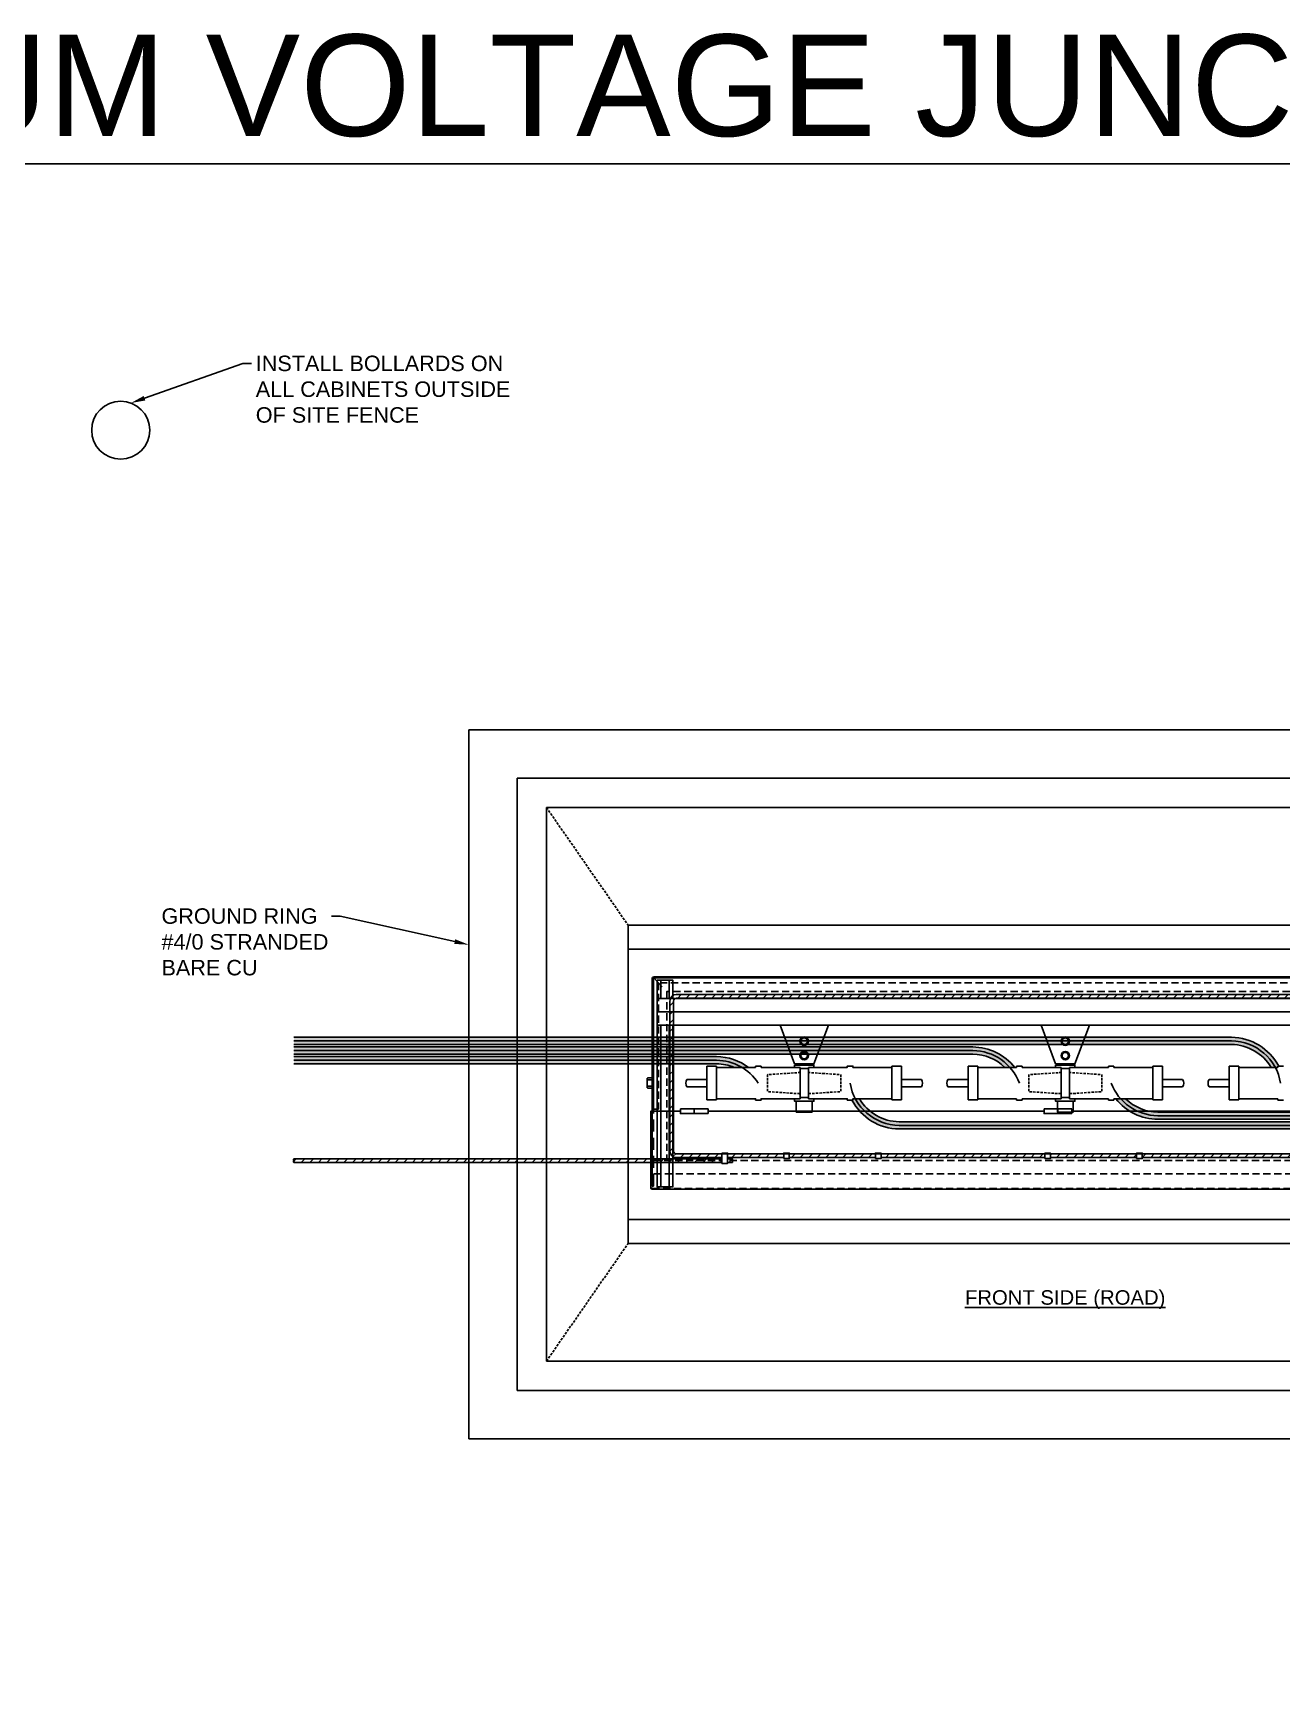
# Model space of a CAD drawing. Header units: feet. Extents: x -208 to 2089, y -974 to 342.
# Drawn here: x 142.3 to 271.4, y 170.8 to 341.5 of the extents above; entities that cross this region are included whole.
import ezdxf
from ezdxf import colors
from ezdxf.entities.mleader import LeaderData, LeaderLine
from ezdxf.math import Vec2, Vec3

# ---------------------------------------------------------------- set-up
doc = ezdxf.new("R2010")
doc.units = ezdxf.units.FT
doc.header["$MEASUREMENT"] = 0
doc.set_wipeout_variables(frame=1)
doc.linetypes.add('HIDDEN', pattern=[0.375, 0.25, -0.125])
doc.layers.get('Defpoints').update_dxf_attribs({"color": 5})
for name, color, linetype in [('E-CABL-ACF', 1, 'AC_CABLE_FEEDER'), ('E-CABL-UG4', 64, 'GROUND_WIRE_G4'), ('E-DETL', 7, 'Continuous'), ('E-DETL-6', 7, 'Continuous'), ('E-EQPM-ENCL', 8, 'Continuous'), ('E-EQPM-HRDW', 16, 'Continuous'), ('E-GRND', 3, 'Continuous'), ('G-ANNO-TEXT', 1, 'Continuous')]:
    doc.layers.add(name, color=color, linetype=linetype)
doc.styles.add('NEI-A', font='arial.ttf', dxfattribs={"height": 0.1})
doc.linetypes.add('AC_CABLE_FEEDER', pattern='A,0.2,-0.05,0,-0.05,0.2,-0.12,["ACF",Standard,S=0.1,R=0,X=-0.05,Y=-0.05],-0.3,0.2,-0.05,0,-0.05', length=1.22)
doc.linetypes.add('GROUND_WIRE_G4', pattern='A,1,-0.2,["G4",Standard,S=0.1,R=0,X=-0.1,Y=-0.05],-0.2', length=1.4)
pattern_1 = [(45, (137.62484, 112.97836), (-0.4419417, 0.4419417), [])]

# ---------------------------------------------------------------- blocks, each defined once
blk = doc.blocks.new('*U14')
blk.add_wipeout([(0, 0.1), (0.58, 0.1), (0.58, -0.97), (0, -0.97)])
at = {"layer": 'E-GRND'}
blk.add_lwpolyline([(0, 0.1), (0.58, 0.1), (0.58, -0.97), (0, -0.97)], close=True, dxfattribs=at)
blk = doc.blocks.new('*U15')
blk.add_wipeout([(0, -0.48), (0.58, -0.48), (0.58, 0.1), (0, 0.1)])
at = {"layer": 'E-GRND'}
blk.add_lwpolyline([(0, -0.48), (0.58, -0.48), (0.58, 0.1), (0, 0.1)], close=True, dxfattribs=at)
blk = doc.blocks.new('*U16')
blk.add_wipeout([(0, -0.48), (0.58, -0.48), (0.58, 0.1), (0, 0.1)])
at = {"layer": 'E-GRND'}
blk.add_lwpolyline([(0, -0.48), (0.58, -0.48), (0.58, 0.1), (0, 0.1)], close=True, dxfattribs=at)
blk = doc.blocks.new('*U17')
blk.add_wipeout([(0, -0.48), (0.58, -0.48), (0.58, 0.1), (0, 0.1)])
at = {"layer": 'E-GRND'}
blk.add_lwpolyline([(0, -0.48), (0.58, -0.48), (0.58, 0.1), (0, 0.1)], close=True, dxfattribs=at)
blk = doc.blocks.new('*U18')
blk.add_wipeout([(0, -0.48), (0.58, -0.48), (0.58, 0.1), (0, 0.1)])
at = {"layer": 'E-GRND'}
blk.add_lwpolyline([(0, -0.48), (0.58, -0.48), (0.58, 0.1), (0, 0.1)], close=True, dxfattribs=at)
blk = doc.blocks.new('*U8')
blk.add_wipeout([(0, 0.1), (0.58, 0.1), (0.58, -0.97), (0, -0.97)])
at = {"layer": 'E-GRND'}
blk.add_lwpolyline([(0, 0.1), (0.58, 0.1), (0.58, -0.97), (0, -0.97)], close=True, dxfattribs=at)
blk = doc.blocks.new('*U9')
blk.add_wipeout([(0, -0.48), (0.58, -0.48), (0.58, 0.1), (0, 0.1)])
at = {"layer": 'E-GRND'}
blk.add_lwpolyline([(0, -0.48), (0.58, -0.48), (0.58, 0.1), (0, 0.1)], close=True, dxfattribs=at)
blk = doc.blocks.new('*U10')
blk.add_wipeout([(0, -0.48), (0.58, -0.48), (0.58, 0.1), (0, 0.1)])
at = {"layer": 'E-GRND'}
blk.add_lwpolyline([(0, -0.48), (0.58, -0.48), (0.58, 0.1), (0, 0.1)], close=True, dxfattribs=at)
blk = doc.blocks.new('*U11')
blk.add_wipeout([(0, -0.48), (0.58, -0.48), (0.58, 0.1), (0, 0.1)])
at = {"layer": 'E-GRND'}
blk.add_lwpolyline([(0, -0.48), (0.58, -0.48), (0.58, 0.1), (0, 0.1)], close=True, dxfattribs=at)
blk = doc.blocks.new('*U12')
blk.add_wipeout([(0, -0.48), (0.58, -0.48), (0.58, 0.1), (0, 0.1)])
at = {"layer": 'E-GRND'}
blk.add_lwpolyline([(0, -0.48), (0.58, -0.48), (0.58, 0.1), (0, 0.1)], close=True, dxfattribs=at)

msp = doc.modelspace()

# ---------------------------------------------------------------- hatches: boundary and pattern name
at = {"layer": 'E-CABL-ACF', "linetype": 'Continuous'}
h = msp.add_hatch(color=254, dxfattribs=at)
h.dxf.hatch_style = 1
h.paths.add_polyline_path([(266.1635, 237.66531), (169.2315, 237.66531), (169.2315, 236.91531), (266.15973, 236.91531, -0.262702621), (270.27039, 234.53846), (270.9592, 234.53846), (270.9592, 234.67587), (271.05196, 234.67587, 0.276290786)])
h = msp.add_hatch(color=254, dxfattribs=at)
h.dxf.hatch_style = 1
h.paths.add_polyline_path([(239.43051, 236.66531), (169.2315, 236.66531), (169.2315, 235.91531), (239.42673, 235.91531, -0.193314208), (242.75384, 234.53846), (243.75992, 234.53846, 0.227246952)])
h = msp.add_hatch(color=254, dxfattribs=at)
h.dxf.hatch_style = 1
h.paths.add_polyline_path([(212.9364, 235.66531), (169.2315, 235.66531), (169.2315, 234.91531), (212.93263, 234.91531, -0.097129254), (214.75327, 234.53846), (216.24511, 234.53846, 0.160623251)])
h = msp.add_hatch(color=252, dxfattribs=at)
h.dxf.hatch_style = 1
h.paths.add_polyline_path([(328.979, 228.92709), (231.82227, 228.92709, -0.262702621), (227.71161, 231.30394), (227.0228, 231.30394), (227.0228, 231.16653), (226.93004, 231.16653, 0.276290786), (231.8185, 228.17709), (328.979, 228.17709)])
h = msp.add_hatch(color=252, dxfattribs=at)
h.dxf.hatch_style = 1
h.paths.add_polyline_path([(328.979, 229.92709), (258.55527, 229.92709, -0.193314208), (255.22816, 231.30394), (254.22208, 231.30394, 0.227246952), (258.55149, 229.17709), (328.979, 229.17709)])
at = {"layer": 'E-CABL-UG4', "linetype": 'Continuous'}
h = msp.add_hatch(dxfattribs=at)
h.set_pattern_fill('ANSI31', color=256, scale=5)
h.set_pattern_definition(pattern_1)
h.paths.add_polyline_path([(289.19614, 225.21643, 0.414213562), (289.88364, 225.90393), (289.88364, 241.40393, 0.414213562), (289.19614, 242.09143), (208.78586, 242.09143, 0.414213562), (208.09836, 241.40393), (208.09836, 225.90393, 0.414213562), (208.78586, 225.21643)])
h.paths.add_polyline_path([(289.19614, 225.59143, 0.414213562), (289.50864, 225.90393), (289.50864, 241.40393, 0.414213562), (289.19614, 241.71643), (208.78586, 241.71643, 0.414213562), (208.47336, 241.40393), (208.47336, 225.90393, 0.414213562), (208.78586, 225.59143)], flags=16)

# ---------------------------------------------------------------- linework, layer by layer
at = {"layer": 'Defpoints'}
msp.add_lwpolyline([(0, 328), (0, 0), (497.93778, 0), (497.85778, 328)], close=True, dxfattribs=at)
at = {"layer": 'Defpoints', "linetype": 'Continuous', "flags": 128}
for points in [[(271.24725, 232.9212, 0.364854972), (266.16165, 237.29031), (169.2315, 237.29031)], [(244.24725, 232.9212, 0.309398794), (239.42866, 236.29031), (169.2315, 236.29031)], [(217.24725, 232.9212, 0.251225512), (212.93455, 235.29031), (169.2315, 235.29031)], [(226.73475, 232.9212, 0.364854972), (231.82035, 228.55209), (328.979, 228.55209)], [(253.73475, 232.9212, 0.309398794), (258.55334, 229.55209), (328.979, 229.55209)]]:
    msp.add_lwpolyline(points, format="xyb", dxfattribs=at)
at = {"layer": 'E-CABL-ACF', "linetype": 'Continuous', "flags": 128}
for points in [[(271.05196, 234.67587, 0.276290786), (266.1635, 237.66531), (169.2315, 237.66531)], [(270.27039, 234.53846, 0.262702621), (266.15973, 236.91531), (169.2315, 236.91531)], [(243.75992, 234.53846, 0.227246952), (239.43051, 236.66531), (169.2315, 236.66531)], [(242.75384, 234.53846, 0.193314208), (239.42673, 235.91531), (169.2315, 235.91531)], [(216.24511, 234.53846, 0.160623251), (212.9364, 235.66531), (169.2315, 235.66531)], [(214.75327, 234.53846, 0.097129254), (212.93263, 234.91531), (169.2315, 234.91531)], [(226.93004, 231.16653, 0.276290786), (231.8185, 228.17709), (328.979, 228.17709)], [(227.71161, 231.30394, 0.262702621), (231.82227, 228.92709), (328.979, 228.92709)], [(254.22208, 231.30394, 0.227246952), (258.55149, 229.17709), (328.979, 229.17709)], [(255.22816, 231.30394, 0.193314208), (258.55527, 229.92709), (328.979, 229.92709)]]:
    msp.add_lwpolyline(points, format="xyb", dxfattribs=at)
at = {"layer": 'E-CABL-UG4', "linetype": 'Continuous', "flags": 128}
msp.add_lwpolyline([(289.19614, 225.21643, 0.414213562), (289.88364, 225.90393), (289.88364, 241.40393, 0.414213562), (289.19614, 242.09143), (208.78586, 242.09143, 0.414213562), (208.09836, 241.40393), (208.09836, 225.90393, 0.414213562), (208.78586, 225.21643)], format="xyb", close=True, dxfattribs=at)
at = {"layer": 'E-DETL', "color": 41}
for p, q in [((211.93565, 234.66531), (212.93455, 234.66531)), ((211.93565, 234.66531), (211.93565, 231.17709)), ((212.93455, 234.66531), (212.93455, 231.17709)), ((212.93455, 234.53846), (216.9592, 234.53846)), ((216.9592, 234.53846), (216.9592, 234.67587)), ((216.9592, 234.67587), (217.5353, 234.67587)), ((217.5353, 234.67587), (217.5353, 234.53846)), ((217.5353, 234.53846), (221.55995, 234.53846)), ((221.55995, 234.53846), (221.55995, 231.30394)), ((222.42205, 234.53846), (222.42205, 231.30394)), ((231.04745, 234.66531), (231.04745, 231.17709)), ((232.04635, 234.66531), (231.04745, 234.66531)), ((232.04635, 234.66531), (232.04635, 231.17709)), ((238.93565, 231.17709), (238.93565, 234.66531)), ((238.93565, 234.66531), (239.93455, 234.66531)), ((239.93455, 234.66531), (239.93455, 231.17709)), ((239.93455, 234.53846), (243.9592, 234.53846)), ((243.9592, 234.67587), (244.5353, 234.67587)), ((243.9592, 234.53846), (243.9592, 234.67587)), ((244.5353, 234.67587), (244.5353, 234.53846)), ((244.5353, 234.53846), (248.55995, 234.53846)), ((248.55995, 234.53846), (248.55995, 231.30394)), ((253.44671, 234.53846), (249.42205, 234.53846)), ((249.42205, 234.53846), (249.42205, 231.30394)), ((254.0228, 234.67587), (253.44671, 234.67587)), ((253.44671, 234.67587), (253.44671, 234.53846)), ((254.0228, 234.53846), (254.0228, 234.67587)), ((258.04745, 234.53846), (254.0228, 234.53846)), ((259.04635, 234.66531), (258.04745, 234.66531)), ((258.04745, 234.66531), (258.04745, 231.17709)), ((259.04635, 231.17709), (259.04635, 234.66531)), ((265.93565, 234.66531), (266.93455, 234.66531)), ((265.93565, 231.17709), (265.93565, 234.66531)), ((266.93455, 234.66531), (266.93455, 231.17709)), ((266.93455, 234.53846), (270.9592, 234.53846)), ((270.9592, 234.67587), (271.5353, 234.67587)), ((270.9592, 234.53846), (270.9592, 234.67587)), ((212.93455, 231.17709), (211.93565, 231.17709)), ((231.04745, 231.17709), (232.04635, 231.17709)), ((239.93455, 231.17709), (238.93565, 231.17709)), ((239.93455, 231.30394), (243.9592, 231.30394)), ((243.9592, 231.30394), (243.9592, 231.16653)), ((243.9592, 231.16653), (244.5353, 231.16653)), ((244.5353, 231.16653), (244.5353, 231.30394)), ((244.5353, 231.30394), (248.55995, 231.30394)), ((253.44671, 231.30394), (249.42205, 231.30394)), ((253.44671, 231.16653), (253.44671, 231.30394)), ((254.0228, 231.16653), (253.44671, 231.16653)), ((258.04745, 231.30394), (254.0228, 231.30394)), ((254.0228, 231.30394), (254.0228, 231.16653)), ((258.04745, 231.17709), (259.04635, 231.17709)), ((266.93455, 231.17709), (265.93565, 231.17709)), ((266.93455, 231.30394), (270.9592, 231.30394)), ((270.9592, 231.30394), (270.9592, 231.16653)), ((270.9592, 231.16653), (271.5353, 231.16653))]:
    msp.add_line(p, q, dxfattribs=at)
at = {"layer": 'E-DETL', "color": 9, "linetype": 'HIDDEN', "flags": 128}
for points in [[(221.55995, 234.12381), (221.51448, 234.03313), (221.4464, 234.0104), (218.24688, 233.80617), (218.20154, 233.76084), (218.20154, 232.05896), (218.24688, 232.03622), (221.4464, 231.832), (221.51448, 231.80926), (221.55995, 231.71859)], [(222.42205, 234.12381), (222.46753, 234.03313), (222.5356, 234.0104), (225.73512, 233.80617), (225.78046, 233.76084), (225.78046, 232.05896), (225.73512, 232.03622), (222.5356, 231.832), (222.46753, 231.80926), (222.42205, 231.71859)], [(248.55995, 234.12381), (248.51448, 234.03313), (248.4464, 234.0104), (245.24688, 233.80617), (245.20154, 233.76084), (245.20154, 232.05896), (245.24688, 232.03622), (248.4464, 231.832), (248.51448, 231.80926), (248.55995, 231.71859)], [(249.42205, 234.12381), (249.46753, 234.03313), (249.5356, 234.0104), (252.73512, 233.80617), (252.78046, 233.76084), (252.78046, 232.05896), (252.73512, 232.03622), (249.5356, 231.832), (249.46753, 231.80926), (249.42205, 231.71859)]]:
    msp.add_lwpolyline(points, dxfattribs=at)
at = {"layer": 'E-DETL', "color": 41, "linetype": 'Continuous', "flags": 128}
for points in [[(222.33138, 231.42355), (221.65063, 231.42355), (221.58255, 231.44629), (221.55995, 231.51436), (221.55995, 234.32804), (221.58255, 234.39611), (221.65063, 234.41885), (222.33138, 234.41885)], [(222.33138, 231.42355), (222.39945, 231.44629), (222.42205, 231.51436), (222.42205, 234.32804), (222.39945, 234.39611), (222.33138, 234.41885)], [(249.33138, 231.42355), (248.65063, 231.42355), (248.58255, 231.44629), (248.55995, 231.51436), (248.55995, 234.32804), (248.58255, 234.39611), (248.65063, 234.41885), (249.33138, 234.41885)], [(249.33138, 231.42355), (249.39945, 231.44629), (249.42205, 231.51436), (249.42205, 234.32804), (249.39945, 234.39611), (249.33138, 234.41885)]]:
    msp.add_lwpolyline(points, dxfattribs=at)
at = {"layer": 'E-DETL', "color": 41}
for points in [[(222.42205, 234.53846), (226.44671, 234.53846), (226.44671, 234.67587), (227.0228, 234.67587), (227.0228, 234.53846), (231.04745, 234.53846)], [(212.93455, 231.30394), (216.9592, 231.30394), (216.9592, 231.16653)], [(217.5353, 231.16653), (216.9592, 231.16653)], [(217.5353, 231.16653), (217.5353, 231.30394), (221.55995, 231.30394)], [(231.04745, 231.30394), (227.0228, 231.30394), (227.0228, 231.16653), (226.44671, 231.16653), (226.44671, 231.30394), (222.42205, 231.30394)]]:
    msp.add_lwpolyline(points, dxfattribs=at)
at = {"layer": 'E-DETL', "color": 41, "flags": 128}
for points in [[(209.85998, 232.5462), (211.93565, 232.5462)], [(209.85999, 233.2962), (211.93565, 233.2962)], [(234.12202, 233.2962), (232.04635, 233.2962)], [(234.12202, 232.5462), (232.04635, 232.5462)], [(236.85998, 232.5462), (238.93565, 232.5462)], [(236.85999, 233.2962), (238.93565, 233.2962)], [(261.12202, 233.2962), (259.04635, 233.2962)], [(261.12202, 232.5462), (259.04635, 232.5462)], [(263.85998, 232.5462), (265.93565, 232.5462)], [(263.85999, 233.2962), (265.93565, 233.2962)]]:
    msp.add_lwpolyline(points, dxfattribs=at)
at = {"layer": 'E-DETL', "color": 41}
for centre, start, end in [((210.42938, 232.9212), 146.6312374, 213.3686946), ((233.55262, 232.9212), 326.6313054, 33.3687626), ((237.42938, 232.9212), 146.6312374, 213.3686946), ((260.55262, 232.9212), 326.6313054, 33.3687626), ((264.42938, 232.9212), 146.6312374, 213.3686946)]:
    msp.add_arc(centre, 0.68179, start, end, dxfattribs=at)
at = {"layer": 'E-DETL-6', "color": 64, "linetype": 'Continuous', "flags": 128}
msp.add_lwpolyline([(169.2315, 225.09143, 0.512701525), (169.2315, 224.90393, -0.512701525), (169.2315, 224.71643, -0.512701525), (169.2315, 224.90393, 0.512701525)], format="xyb", dxfattribs=at)
msp.add_lwpolyline([(169.2315, 224.71643), (214.56562, 224.71643), (214.56562, 225.09143), (169.2315, 225.09143)], dxfattribs=at)
at = {"layer": 'E-EQPM-ENCL', "color": 7, "ltscale": 5}
for p, q in [((209.19789, 230.26628), (212.05704, 230.26628)), ((246.79265, 230.26628), (249.6518, 230.26628))]:
    msp.add_line(p, q, dxfattribs=at)
at = {"layer": 'E-EQPM-ENCL', "linetype": 'HIDDEN'}
for points in [[(195.34866, 261.428), (203.77545, 249.27714)], [(195.34866, 204.17037), (203.77545, 216.32123)]]:
    msp.add_lwpolyline(points, dxfattribs=at)
at = {"layer": 'E-EQPM-ENCL'}
for points in [[(294.17781, 246.77242), (203.77545, 246.77242)], [(294.17781, 218.81542), (203.77545, 218.81542)]]:
    msp.add_lwpolyline(points, dxfattribs=at)
at = {"layer": 'E-EQPM-ENCL', "linetype": 'HIDDEN', "ltscale": 3}
for points in [[(291.69614, 230.22087), (291.06073, 230.22087), (291.08346, 243.29126), (206.92114, 243.29126), (206.92114, 230.22087), (206.28586, 230.22087)], [(290.19849, 224.93376), (290.19849, 242.40628), (207.78351, 242.40628), (207.78351, 224.93376)], [(206.24039, 230.01665), (206.24039, 222.05188), (206.28586, 222.02914), (291.69614, 222.02914), (291.74148, 222.05188), (291.74148, 230.01665)], [(291.58259, 223.52679), (206.39928, 223.52679)]]:
    msp.add_lwpolyline(points, dxfattribs=at)
at = {"layer": 'E-EQPM-ENCL', "color": 7, "ltscale": 5}
for points in [[(206.39928, 230.01665), (206.39928, 243.76778), (206.46735, 243.81312), (291.51452, 243.81312), (291.58259, 243.74505), (291.58259, 230.01665)], [(206.28586, 233.47894), (205.80934, 233.47894), (205.74126, 233.41087), (205.74126, 232.45782), (205.80934, 232.38974), (206.28586, 232.38974)], [(205.74126, 233.41087), (205.80256, 233.25211), (205.74126, 233.09336)], [(205.74126, 232.77532), (205.80256, 232.61657), (205.74126, 232.45782)], [(205.80256, 233.25211), (206.28586, 233.25211)], [(205.80256, 232.61657), (206.28586, 232.61657)], [(212.05704, 229.76702), (209.19789, 229.76702), (209.19789, 230.26628)], [(210.62747, 230.26628), (210.62747, 229.76702)], [(212.05704, 230.26628), (212.05704, 229.76702)], [(212.05704, 230.01665), (246.79265, 230.01665)], [(249.6518, 229.76702), (246.79265, 229.76702), (246.79265, 230.26628)], [(248.22223, 230.26628), (248.22223, 229.76702)], [(249.6518, 230.26628), (249.6518, 229.76702)], [(249.6518, 230.01665), (285.92218, 230.01665)]]:
    msp.add_lwpolyline(points, dxfattribs=at)
at = {"layer": 'E-EQPM-ENCL', "linetype": 'HIDDEN', "ltscale": 5}
for points in [[(206.45109, 243.80229), (207.78351, 242.40628)], [(206.28586, 222.27884), (206.39928, 222.27884), (206.39928, 230.01665)]]:
    msp.add_lwpolyline(points, dxfattribs=at)
at = {"layer": 'E-EQPM-ENCL'}
msp.add_circle((151.32006, 300.4566), 3, dxfattribs=at)
at = {"layer": 'E-EQPM-HRDW'}
msp.add_line((206.78586, 241.67122), (206.78586, 238.92122), dxfattribs=at)
for points in [[(208.41086, 241.67122), (208.41086, 243.56312), (206.78586, 243.56312), (206.78586, 241.67122), (291.19614, 241.67122)], [(207.16086, 243.56312), (207.16086, 241.67122)], [(208.03586, 241.67122), (208.03586, 243.56312)], [(291.19614, 240.29621), (206.78586, 240.29621)], [(207.16086, 238.92122), (207.16086, 222.18847)], [(208.03586, 222.18847), (208.03586, 238.92122)], [(221.1785, 234.78846), (221.1785, 234.92122)], [(222.8035, 234.92122), (222.8035, 234.78846)], [(248.1785, 234.78846), (248.1785, 234.92122)], [(249.8035, 234.92122), (249.8035, 234.78846)], [(222.8035, 231.05394), (222.8035, 229.9212), (221.1785, 229.9212), (221.1785, 231.05394)], [(249.8035, 231.05394), (249.8035, 229.9212), (248.1785, 229.9212), (248.1785, 231.05394)]]:
    msp.add_lwpolyline(points, dxfattribs=at)
at = {"layer": 'E-EQPM-HRDW', "flags": 128}
for points in [[(220.991, 234.92122), (219.491, 238.92122), (224.491, 238.92122), (222.991, 234.92122)], [(222.3285, 237.45981), (221.991, 237.65466), (221.6535, 237.45981), (221.6535, 237.0701), (221.991, 236.87524), (222.3285, 237.0701)], [(247.991, 234.92122), (246.491, 238.92122), (251.491, 238.92122), (249.991, 234.92122)], [(249.3285, 237.45981), (248.991, 237.65466), (248.6535, 237.45981), (248.6535, 237.0701), (248.991, 236.87524), (249.3285, 237.0701)], [(222.3285, 235.95981), (221.991, 236.15466), (221.6535, 235.95981), (221.6535, 235.5701), (221.991, 235.37524), (222.3285, 235.5701)], [(249.3285, 235.95981), (248.991, 236.15466), (248.6535, 235.95981), (248.6535, 235.5701), (248.991, 235.37524), (249.3285, 235.5701)]]:
    msp.add_lwpolyline(points, close=True, dxfattribs=at)
for points in [[(220.991, 234.53846), (220.991, 234.78846), (222.991, 234.78846), (222.991, 234.53846)], [(247.991, 234.53846), (247.991, 234.78846), (249.991, 234.78846), (249.991, 234.53846)], [(220.991, 231.30394), (220.991, 231.05394), (222.991, 231.05394), (222.991, 231.30394)], [(247.991, 231.30394), (247.991, 231.05394), (249.991, 231.05394), (249.991, 231.30394)]]:
    msp.add_lwpolyline(points, dxfattribs=at)
at = {"layer": 'E-EQPM-HRDW'}
for centre, radius in [((221.991, 237.26495), 0.4345), ((221.991, 237.26495), 0.3375), ((248.991, 237.26495), 0.4345), ((248.991, 237.26495), 0.3375), ((221.991, 235.76495), 0.4345), ((221.991, 235.76495), 0.3375), ((248.991, 235.76495), 0.4345), ((248.991, 235.76495), 0.3375)]:
    msp.add_circle(centre, radius, dxfattribs=at)
at = {"layer": 'E-GRND'}
msp.add_lwpolyline([(187.32006, 196.14176), (310.61772, 196.14176), (310.61772, 269.4566), (187.32006, 269.4566)], close=True, dxfattribs=at)

# ---------------------------------------------------------------- texts
at = {"layer": 'Defpoints', "color": 1, "insert": (248.92889, 328), "char_height": 10.5007804, "attachment_point": 8, "style": 'NEI-A'}
msp.add_mtext('TYPICAL MEDIUM VOLTAGE JUNCTION CABINET EQUIPMENT', dxfattribs=at)
at = {"layer": 'G-ANNO-TEXT', "insert": (248.97663, 210.52508), "char_height": 1.5, "attachment_point": 5, "style": 'NEI-A'}
msp.add_mtext_dynamic_manual_height_columns('{\\LFRONT SIDE (ROAD)}', width=26.577372, gutter_width=0.54687, heights=[7.97189], dxfattribs=at)

# ---------------------------------------------------------------- next in the draw order: block references
at = {"layer": 'E-DETL-6'}
for name, p in [('*U14', (213.49057, 225.59143)), ('*U15', (219.87433, 225.59143)), ('*U16', (229.36183, 225.59143)), ('*U17', (246.87433, 225.59143)), ('*U18', (256.36183, 225.59143))]:
    msp.add_blockref(name, p, dxfattribs=at)

# ---------------------------------------------------------------- next in the draw order: leaders
at = {"layer": 'G-ANNO-TEXT'}
ml = msp.add_multileader_mtext('Standard', dxfattribs=at)
ml.set_content('INSTALL BOLLARDS ON ALL CABINETS OUTSIDE OF SITE FENCE', color=256, style='NEI-A')
ml.set_leader_properties()
ml.build(insert=Vec2(0, 0))
ml.multileader.update_dxf_attribs({"dogleg_length": 0.89286, "arrow_head_size": 1.5})
ctx = ml.context
ctx.base_point, ctx.char_height, ctx.arrow_head_size, ctx.landing_gap_size, ctx.plane_origin = Vec3(164.8393, 307.35694), 1.6, 1.5, 0.44643, Vec3(119.00378, 298.20744)
notes = []
notes.append((ctx, [(0, (1, 1, 0), (163.94644, 307.35694), (1, 0), 0.89286, [(0, [(152.36742, 303.26784)], 0, [])])]))
ctx.mtext.insert, ctx.mtext.width, ctx.mtext.flow_direction = Vec3(165.28573, 308.17058), 27.763125, 5
ctx.mtext.has_bg_fill, ctx.mtext.bg_color, ctx.mtext.bg_scale_factor, ctx.mtext.bg_transparency, ctx.mtext.use_window_bg_color = 1, -1073741824, 1.5, 0, 1
ml = msp.add_multileader_mtext('Standard', dxfattribs=at)
ml.set_content('\\A1;GROUND RING #4/0 STRANDED BARE CU', color=256, style='NEI-A')
ml.set_leader_properties()
ml.build(insert=Vec2(0, 0))
ml.multileader.update_dxf_attribs({"dogleg_length": 0.125, "arrow_head_size": 1.5})
ctx = ml.context
ctx.base_point, ctx.char_height, ctx.arrow_head_size, ctx.landing_gap_size, ctx.plane_origin = Vec3(155.08957, 250.18924), 1.6, 1.5, 0.44643, Vec3(134.94632, 228.03036)
notes.append((ctx, [(1, (1, 1, 0), (173.99943, 250.18924), (-1, 0), 0.89286, [(0, [(187.32006, 247.23767)], 0, [])])]))
ctx.mtext.insert, ctx.mtext.width, ctx.mtext.defined_height, ctx.mtext.flow_direction = Vec3(155.536, 251.00288), 17.9658977, 13.3339, 5
ctx.mtext.has_bg_fill, ctx.mtext.bg_color, ctx.mtext.bg_scale_factor, ctx.mtext.bg_transparency, ctx.mtext.use_window_bg_color = 1, -1073741824, 1.5, 0, 1
for ctx, leaders in notes:
    for number, flags, end, landing, length, lines in leaders:
        leader = LeaderData()
        leader.index, (leader.has_last_leader_line, leader.has_dogleg_vector, leader.attachment_direction) = number, flags
        leader.last_leader_point, leader.dogleg_vector, leader.dogleg_length = Vec3(end), Vec3(landing), length
        for number, points, colour, breaks in lines:
            line = LeaderLine()
            line.index, line.vertices, line.color, line.breaks = number, Vec3.list(points), colors.encode_raw_color(colour), breaks
            leader.lines.append(line)
        ctx.leaders.append(leader)

# ---------------------------------------------------------------- next in the draw order: hatches: boundary and pattern name
at = {"layer": 'E-CABL-UG4', "linetype": 'Continuous'}
h = msp.add_hatch(dxfattribs=at)
h.set_pattern_fill('ANSI31', color=256, scale=5)
h.set_pattern_definition(pattern_1)
h.paths.add_polyline_path([(289.19614, 225.21643, 0.414213562), (289.88364, 225.90393), (289.88364, 241.40393, 0.414213562), (289.19614, 242.09143), (208.78586, 242.09143, 0.414213562), (208.09836, 241.40393), (208.09836, 225.90393, 0.414213562), (208.78586, 225.21643)])
h.paths.add_polyline_path([(289.19614, 225.59143, 0.414213562), (289.50864, 225.90393), (289.50864, 241.40393, 0.414213562), (289.19614, 241.71643), (208.78586, 241.71643, 0.414213562), (208.47336, 241.40393), (208.47336, 225.90393, 0.414213562), (208.78586, 225.59143)], flags=16)
at = {"layer": 'E-DETL-6'}
h = msp.add_hatch(dxfattribs=at)
h.set_pattern_fill('ANSI31', color=64, scale=5)
h.set_pattern_definition([(45, (142.09773, 12.97836), (-0.4419417, 0.4419417), [])])
edge = h.paths.add_edge_path()
edge.add_line((214.56562, 224.71643), (214.56562, 225.09143))
edge.add_line((214.56562, 225.09143), (169.2315, 225.09143))
edge.add_arc((169.2989, 224.99768), 0.11546, 125.7114329, 234.2885671)
edge.add_arc((169.16411, 224.81018), 0.11546, -54.2885671, 54.2885671, ccw=False)
edge.add_line((169.2315, 224.71643), (214.56562, 224.71643))

# ---------------------------------------------------------------- next in the draw order: linework, layer by layer
at = {"layer": 'E-CABL-UG4', "linetype": 'Continuous', "flags": 128}
for points in [[(289.19614, 225.21643, 0.414213562), (289.88364, 225.90393), (289.88364, 241.40393, 0.414213562), (289.19614, 242.09143), (208.78586, 242.09143, 0.414213562), (208.09836, 241.40393), (208.09836, 225.90393, 0.414213562), (208.78586, 225.21643)], [(289.19614, 225.59143, 0.414213562), (289.50864, 225.90393), (289.50864, 241.40393, 0.414213562), (289.19614, 241.71643), (208.78586, 241.71643, 0.414213562), (208.47336, 241.40393), (208.47336, 225.90393, 0.414213562), (208.78586, 225.59143)]]:
    msp.add_lwpolyline(points, format="xyb", close=True, dxfattribs=at)
at = {"layer": 'E-EQPM-ENCL'}
for points in [[(192.32006, 201.14176), (305.61772, 201.14176), (305.61772, 264.4566), (192.32006, 264.4566)], [(195.34866, 204.17037), (302.58912, 204.17037), (302.58912, 261.428), (195.34866, 261.428)], [(203.77545, 216.32123), (294.17781, 216.32123), (294.17781, 249.27714), (203.77545, 249.27714)]]:
    msp.add_lwpolyline(points, close=True, dxfattribs=at)
at = {"layer": 'E-EQPM-ENCL', "color": 7, "ltscale": 5}
for points in [[(291.58259, 222.27884), (291.69614, 222.27884), (291.69614, 243.74505), (291.6734, 243.83586), (291.60533, 243.8812), (291.51452, 243.90393), (206.46735, 243.90393), (206.37654, 243.8812), (206.30846, 243.83586), (206.28586, 243.74505), (206.28586, 222.27884)], [(209.19789, 230.01665), (206.12698, 230.01665), (206.12698, 222.09722), (206.14971, 222.00654), (206.28586, 221.93847), (291.69614, 221.93847), (291.76421, 221.96107), (291.83229, 222.00654), (291.85489, 222.09722), (291.85489, 230.01665), (288.78133, 230.01665)]]:
    msp.add_lwpolyline(points, dxfattribs=at)
at = {"layer": 'E-EQPM-ENCL', "linetype": 'HIDDEN', "ltscale": 3}
msp.add_lwpolyline([(206.39928, 224.93376), (291.58259, 224.93376)], dxfattribs=at)
at = {"layer": 'E-EQPM-HRDW'}
msp.add_lwpolyline([(291.19614, 238.92122), (206.78586, 238.92122), (206.78586, 222.18847), (208.41086, 222.18847), (208.41086, 238.92122)], dxfattribs=at)

# ---------------------------------------------------------------- next in the draw order: block references
at = {"layer": 'E-DETL-6'}
for name, p in [('*U8', (213.49057, 225.59143)), ('*U9', (219.87433, 225.59143)), ('*U10', (229.36183, 225.59143)), ('*U11', (246.87433, 225.59143)), ('*U12', (256.36183, 225.59143))]:
    msp.add_blockref(name, p, dxfattribs=at)

# ---------------------------------------------------------------- next in the draw order: linework, layer by layer
at = {"layer": 'E-CABL-UG4', "linetype": 'Continuous', "flags": 128}
msp.add_lwpolyline([(289.19614, 225.59143, 0.414213562), (289.50864, 225.90393), (289.50864, 241.40393, 0.414213562), (289.19614, 241.71643), (208.78586, 241.71643, 0.414213562), (208.47336, 241.40393), (208.47336, 225.90393, 0.414213562), (208.78586, 225.59143)], format="xyb", close=True, dxfattribs=at)

doc.saveas('drawing.dxf')
